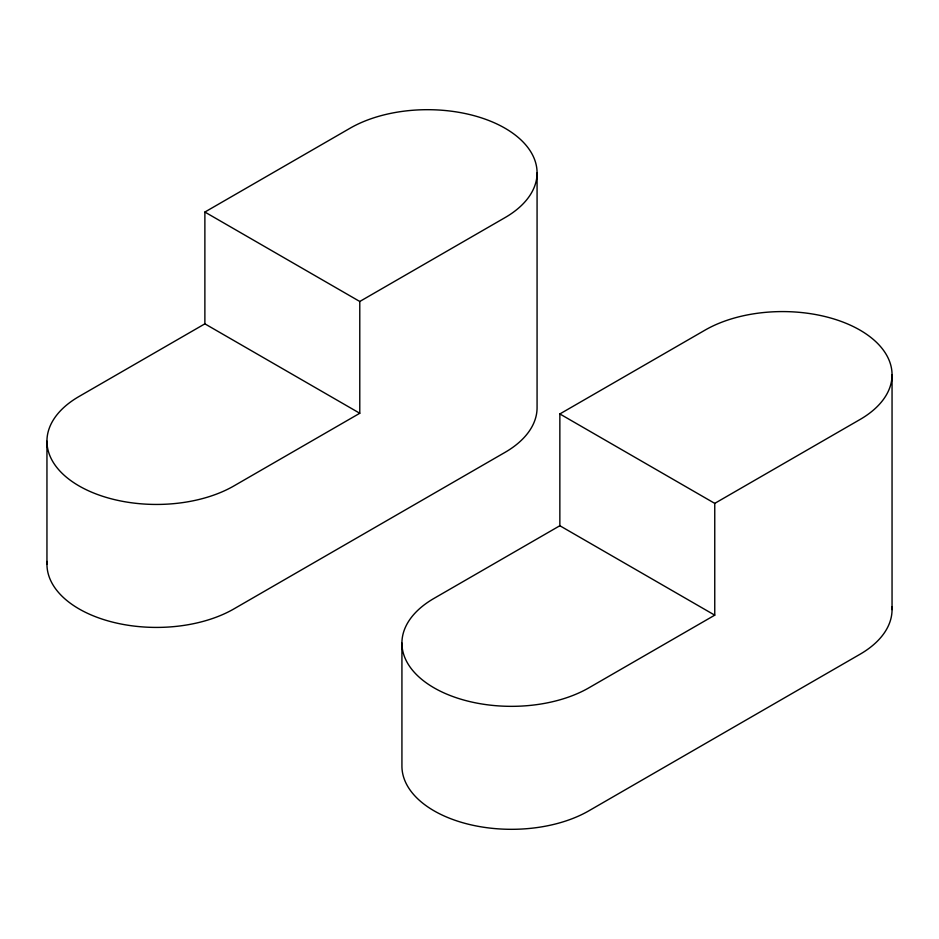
<?xml version="1.0" encoding="UTF-8"?>
<svg xmlns="http://www.w3.org/2000/svg" width="939" height="939" viewBox="0 0 939 939"><rect width="100%" height="100%" fill="white"/><g stroke="black" fill="none" stroke-linecap="round" stroke-linejoin="round"><path stroke-width="1.41" d="M204.878 212.05L350.094 128.209A109.523 63.23 0 0 1 504.994 128.209A109.523 63.23 0 0 1 504.994 217.637L359.778 301.478L204.878 212.05L204.878 323.838L359.778 413.266L359.778 301.478M204.878 323.838L79.029 396.493A109.523 63.23 0 0 0 79.029 485.921A109.523 63.23 0 0 0 233.928 485.921L359.778 413.266M559.855 413.946L705.072 330.105A109.523 63.23 0 0 1 859.971 330.105A109.523 63.23 0 0 1 859.971 419.533L714.755 503.374L559.855 413.946L559.855 525.734L714.755 615.162L714.755 503.374M559.855 525.734L434.006 598.389A109.523 63.23 0 0 0 434.006 687.817A109.523 63.23 0 0 0 588.906 687.817L714.755 615.162M892.05 374.825L892.05 609.575M537.073 172.929L537.073 407.679A109.523 63.23 0 0 1 504.994 452.387L233.928 608.895A109.523 63.23 0 0 1 112.375 622.064A109.523 63.23 0 0 1 47.056 561.44M401.927 643.109L401.927 766.071A109.523 63.23 0 0 0 469.535 824.501A109.523 63.23 0 0 0 588.906 810.791L859.971 654.283A109.523 63.23 0 0 0 891.944 606.829M46.95 441.213L46.95 564.175"/></g></svg>
